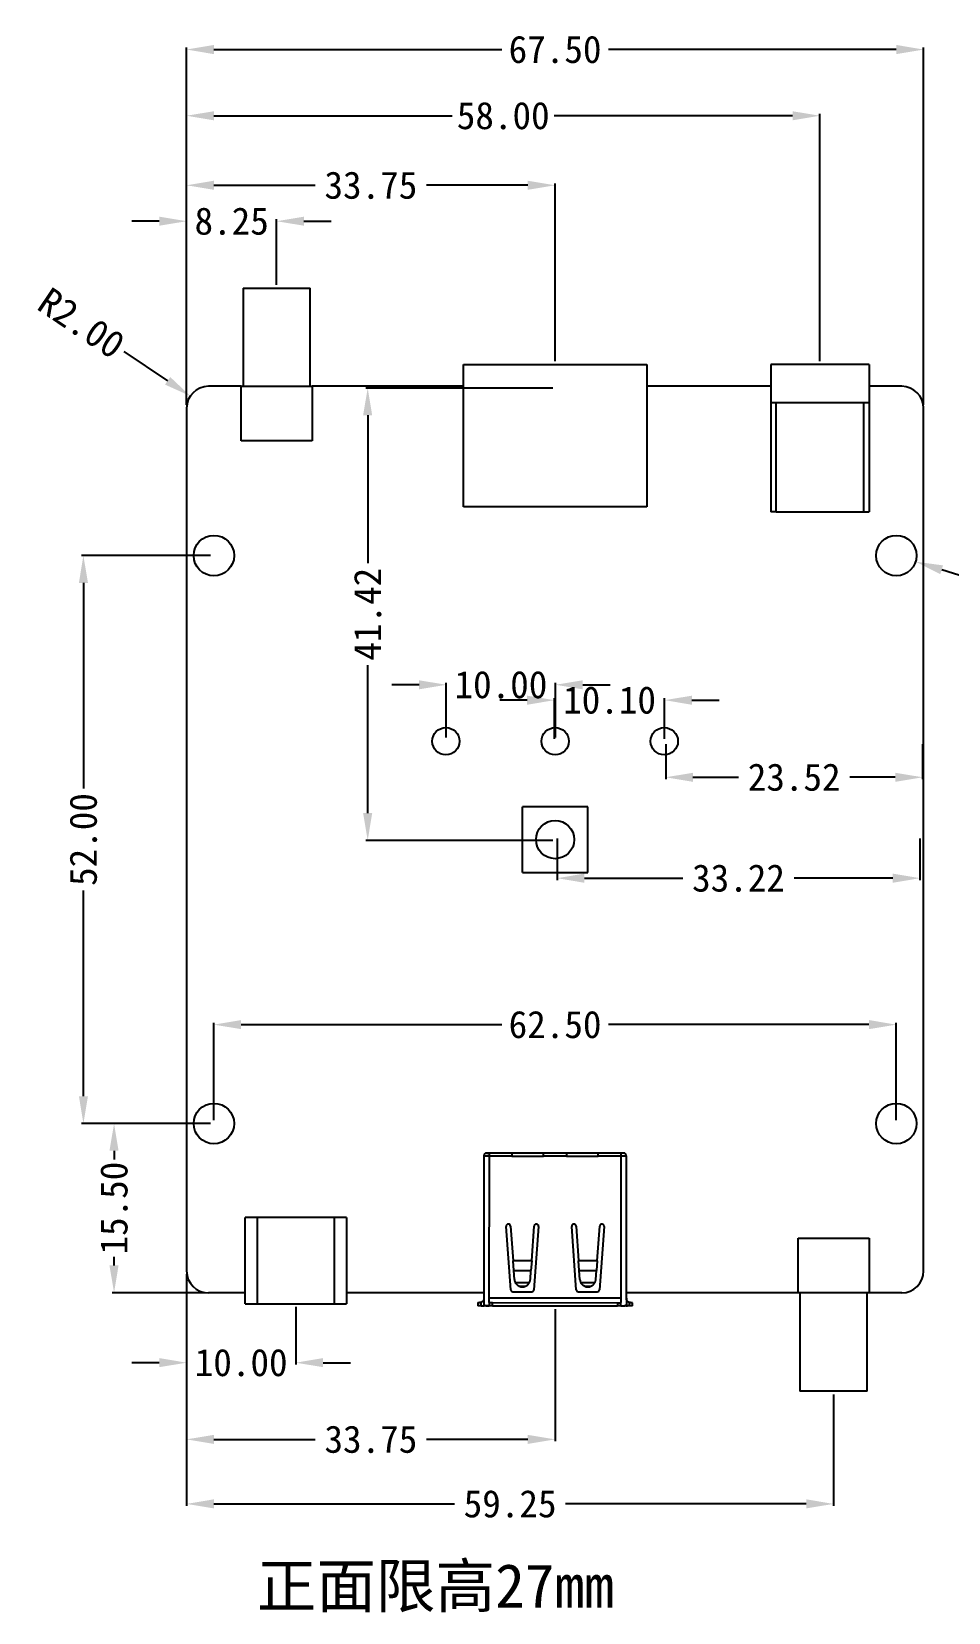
# Model space of a CAD drawing. Header units: millimetres. Extents: x 202 to 451, y 285 to 442.
# Drawn here: x 202.2 to 286.2, y 284.9 to 429.7 of the extents above; entities that cross this region are included whole.
import ezdxf

# ---------------------------------------------------------------- set-up
doc = ezdxf.new("R2010")
doc.units = ezdxf.units.MM
doc.layers.add('1', color=7, linetype='Continuous', true_color=0xffffff)
doc.dimstyles.get("Standard").update_dxf_attribs({"dimtxt": 2.5, "dimasz": 2.5, "dimexe": 0.18, "dimexo": 0.3, "dimgap": 0.09, "dimtad": 0, "dimzin": 0, "dimdsep": 46, "dimtxsty": 'Standard', "dimcen": 0, "dimclrd": 3, "dimclre": 3, "dimclrt": 4, "dimadec": 0, "dimazin": 0, "dimtfac": 1, "dimtofl": 0, "dimtmove": 0, "dimatfit": 3, "dimfxl": 1, "dimtolj": 1, "dimtzin": 0, "dimarcsym": 0})

# ---------------------------------------------------------------- blocks, each defined once
blk = doc.blocks.new('*D1')
at = {"color": 3, "linetype": 'ByBlock', "lineweight": -2}
for p, q in [((216.43, 395.51), (216.43, 428.22)), ((218.93, 428.04), (245.3, 428.04)), ((281.43, 428.04), (255.07, 428.04)), ((283.93, 395.51), (283.93, 428.22))]:
    blk.add_line(p, q, dxfattribs=at)
at = {"color": 3, "linetype": 'ByBlock', "lineweight": -3}
for points in [[(218.93, 428.46), (218.93, 427.62), (216.43, 428.04)], [(281.43, 428.46), (281.43, 427.62), (283.93, 428.04)]]:
    blk.add_solid(points, dxfattribs=at)
at = {"layer": 'Defpoints', "color": 0, "linetype": 'ByBlock', "lineweight": -3}
for p in [(283.93, 428.04), (216.43, 395.21), (283.93, 395.21)]:
    blk.add_point(p, dxfattribs=at)
at = {"color": 4, "linetype": 'ByBlock', "lineweight": -3, "insert": (250.18, 428.04), "char_height": 2.5, "attachment_point": 5}
blk.add_mtext('\\A1;67.50', dxfattribs=at)
blk = doc.blocks.new('*D2')
at = {"color": 3, "linetype": 'ByBlock', "lineweight": -2}
blk.add_line((210.69, 400.39), (214.69, 397.71), dxfattribs=at)
at = {"color": 3, "linetype": 'ByBlock', "lineweight": -3}
blk.add_solid([(214.93, 398.06), (214.46, 397.36), (216.77, 396.32)], dxfattribs=at)
at = {"layer": 'Defpoints', "color": 0, "linetype": 'ByBlock', "lineweight": -3}
for p in [(216.77, 396.32), (218.43, 395.21)]:
    blk.add_point(p, dxfattribs=at)
at = {"color": 4, "linetype": 'ByBlock', "lineweight": -3, "insert": (206.8, 402.99), "char_height": 2.5, "attachment_point": 5, "rotation": 326.1982}
blk.add_mtext('\\A1;R2.00', dxfattribs=at)
blk = doc.blocks.new('*D3')
at = {"color": 3, "linetype": 'ByBlock', "lineweight": -2}
for p, q in [((216.43, 395.51), (216.43, 412.5)), ((224.68, 406.51), (224.68, 412.5)), ((213.93, 412.32), (211.43, 412.32)), ((227.18, 412.32), (229.68, 412.32))]:
    blk.add_line(p, q, dxfattribs=at)
at = {"color": 3, "linetype": 'ByBlock', "lineweight": -3}
for points in [[(213.93, 412.74), (213.93, 411.91), (216.43, 412.32)], [(227.18, 412.74), (227.18, 411.91), (224.68, 412.32)]]:
    blk.add_solid(points, dxfattribs=at)
at = {"layer": 'Defpoints', "color": 0, "linetype": 'ByBlock', "lineweight": -3}
for p in [(224.68, 412.32), (224.68, 406.21), (216.43, 395.21)]:
    blk.add_point(p, dxfattribs=at)
at = {"color": 4, "linetype": 'ByBlock', "lineweight": -3, "insert": (220.56, 412.32), "char_height": 2.5, "attachment_point": 5}
blk.add_mtext('\\A1;8.25', dxfattribs=at)
blk = doc.blocks.new('*D4')
at = {"color": 3, "linetype": 'ByBlock', "lineweight": -2}
for p, q in [((216.43, 395.51), (216.43, 415.79)), ((218.93, 415.61), (228.22, 415.61)), ((247.68, 415.61), (238.4, 415.61)), ((250.18, 399.51), (250.18, 415.79))]:
    blk.add_line(p, q, dxfattribs=at)
at = {"color": 3, "linetype": 'ByBlock', "lineweight": -3}
for points in [[(218.93, 416.03), (218.93, 415.2), (216.43, 415.61)], [(247.68, 416.03), (247.68, 415.2), (250.18, 415.61)]]:
    blk.add_solid(points, dxfattribs=at)
at = {"layer": 'Defpoints', "color": 0, "linetype": 'ByBlock', "lineweight": -3}
for p in [(250.18, 415.61), (250.18, 399.21), (216.43, 395.21)]:
    blk.add_point(p, dxfattribs=at)
at = {"color": 4, "linetype": 'ByBlock', "lineweight": -3, "insert": (233.31, 415.61), "char_height": 2.5, "attachment_point": 5}
blk.add_mtext('\\A1;33.75', dxfattribs=at)
blk = doc.blocks.new('*D5')
at = {"color": 3, "linetype": 'ByBlock', "lineweight": -2}
for p, q in [((216.43, 395.51), (216.43, 422.16)), ((218.93, 421.98), (240.76, 421.98)), ((271.93, 421.98), (250.11, 421.98)), ((274.43, 399.51), (274.43, 422.16))]:
    blk.add_line(p, q, dxfattribs=at)
at = {"color": 3, "linetype": 'ByBlock', "lineweight": -3}
for points in [[(218.93, 422.39), (218.93, 421.56), (216.43, 421.98)], [(271.93, 422.39), (271.93, 421.56), (274.43, 421.98)]]:
    blk.add_solid(points, dxfattribs=at)
at = {"layer": 'Defpoints', "color": 0, "linetype": 'ByBlock', "lineweight": -3}
for p in [(274.43, 421.98), (274.43, 399.21), (216.43, 395.21)]:
    blk.add_point(p, dxfattribs=at)
at = {"color": 4, "linetype": 'ByBlock', "lineweight": -3, "insert": (245.43, 421.98), "char_height": 2.5, "attachment_point": 5}
blk.add_mtext('\\A1;58.00', dxfattribs=at)
blk = doc.blocks.new('*D6')
at = {"color": 3, "linetype": 'ByBlock', "lineweight": -2}
for p, q in [((216.43, 315.91), (216.43, 307.63)), ((226.43, 312.91), (226.43, 307.63)), ((213.93, 307.81), (211.43, 307.81)), ((228.93, 307.81), (231.43, 307.81))]:
    blk.add_line(p, q, dxfattribs=at)
at = {"color": 3, "linetype": 'ByBlock', "lineweight": -3}
for points in [[(213.93, 308.23), (213.93, 307.4), (216.43, 307.81)], [(228.93, 308.23), (228.93, 307.4), (226.43, 307.81)]]:
    blk.add_solid(points, dxfattribs=at)
at = {"layer": 'Defpoints', "color": 0, "linetype": 'ByBlock', "lineweight": -3}
for p in [(216.43, 316.21), (226.43, 313.21), (226.43, 307.81)]:
    blk.add_point(p, dxfattribs=at)
at = {"color": 4, "linetype": 'ByBlock', "lineweight": -3, "insert": (221.43, 307.81), "char_height": 2.5, "attachment_point": 5}
blk.add_mtext('\\A1;10.00', dxfattribs=at)
blk = doc.blocks.new('*D7')
at = {"color": 3, "linetype": 'ByBlock', "lineweight": -2}
for p, q in [((216.43, 315.91), (216.43, 300.61)), ((250.18, 312.71), (250.18, 300.61)), ((218.93, 300.79), (228.22, 300.79)), ((247.68, 300.79), (238.4, 300.79))]:
    blk.add_line(p, q, dxfattribs=at)
at = {"color": 3, "linetype": 'ByBlock', "lineweight": -3}
for points in [[(218.93, 301.2), (218.93, 300.37), (216.43, 300.79)], [(247.68, 301.2), (247.68, 300.37), (250.18, 300.79)]]:
    blk.add_solid(points, dxfattribs=at)
at = {"layer": 'Defpoints', "color": 0, "linetype": 'ByBlock', "lineweight": -3}
for p in [(216.43, 316.21), (250.18, 313.01), (250.18, 300.79)]:
    blk.add_point(p, dxfattribs=at)
at = {"color": 4, "linetype": 'ByBlock', "lineweight": -3, "insert": (233.31, 300.79), "char_height": 2.5, "attachment_point": 5}
blk.add_mtext('\\A1;33.75', dxfattribs=at)
blk = doc.blocks.new('*D8')
at = {"color": 3, "linetype": 'ByBlock', "lineweight": -2}
for p, q in [((216.43, 315.91), (216.43, 294.7)), ((275.68, 304.91), (275.68, 294.7)), ((218.93, 294.88), (240.97, 294.88)), ((273.18, 294.88), (251.15, 294.88))]:
    blk.add_line(p, q, dxfattribs=at)
at = {"color": 3, "linetype": 'ByBlock', "lineweight": -3}
for points in [[(218.93, 295.3), (218.93, 294.47), (216.43, 294.88)], [(273.18, 295.3), (273.18, 294.47), (275.68, 294.88)]]:
    blk.add_solid(points, dxfattribs=at)
at = {"layer": 'Defpoints', "color": 0, "linetype": 'ByBlock', "lineweight": -3}
for p in [(216.43, 316.21), (275.68, 305.21), (275.68, 294.88)]:
    blk.add_point(p, dxfattribs=at)
at = {"color": 4, "linetype": 'ByBlock', "lineweight": -3, "insert": (246.06, 294.88), "char_height": 2.5, "attachment_point": 5}
blk.add_mtext('\\A1;59.25', dxfattribs=at)
blk = doc.blocks.new('*D9')
at = {"color": 3, "linetype": 'ByBlock', "lineweight": -2}
for p, q in [((218.93, 330.01), (218.93, 338.94)), ((221.43, 338.76), (245.3, 338.76)), ((278.93, 338.76), (255.07, 338.76)), ((281.43, 330.01), (281.43, 338.94))]:
    blk.add_line(p, q, dxfattribs=at)
at = {"color": 3, "linetype": 'ByBlock', "lineweight": -3}
for points in [[(221.43, 339.18), (221.43, 338.35), (218.93, 338.76)], [(278.93, 339.18), (278.93, 338.35), (281.43, 338.76)]]:
    blk.add_solid(points, dxfattribs=at)
at = {"layer": 'Defpoints', "color": 0, "linetype": 'ByBlock', "lineweight": -3}
for p in [(281.43, 338.76), (218.93, 329.71), (281.43, 329.71)]:
    blk.add_point(p, dxfattribs=at)
at = {"color": 4, "linetype": 'ByBlock', "lineweight": -3, "insert": (250.18, 338.76), "char_height": 2.5, "attachment_point": 5}
blk.add_mtext('\\A1;62.50', dxfattribs=at)
blk = doc.blocks.new('*D10')
at = {"color": 3, "linetype": 'ByBlock', "lineweight": -2}
for p, q in [((218.63, 381.71), (206.8, 381.71)), ((206.98, 379.21), (206.98, 360.38)), ((206.98, 332.21), (206.98, 351.03)), ((218.63, 329.71), (206.8, 329.71))]:
    blk.add_line(p, q, dxfattribs=at)
at = {"color": 3, "linetype": 'ByBlock', "lineweight": -3}
for points in [[(206.57, 379.21), (207.4, 379.21), (206.98, 381.71)], [(206.57, 332.21), (207.4, 332.21), (206.98, 329.71)]]:
    blk.add_solid(points, dxfattribs=at)
at = {"layer": 'Defpoints', "color": 0, "linetype": 'ByBlock', "lineweight": -3}
for p in [(206.98, 381.71), (218.93, 381.71), (218.93, 329.71)]:
    blk.add_point(p, dxfattribs=at)
at = {"color": 4, "linetype": 'ByBlock', "lineweight": -3, "insert": (206.98, 355.71), "char_height": 2.5, "attachment_point": 5, "rotation": 90}
blk.add_mtext('\\A1;52.00', dxfattribs=at)
blk = doc.blocks.new('*D11')
at = {"color": 3, "linetype": 'ByBlock', "lineweight": -2}
for p, q in [((218.63, 329.71), (209.61, 329.71)), ((209.79, 327.21), (209.79, 326.42)), ((209.79, 316.71), (209.79, 317.49)), ((218.13, 314.21), (209.61, 314.21))]:
    blk.add_line(p, q, dxfattribs=at)
at = {"color": 3, "linetype": 'ByBlock', "lineweight": -3}
for points in [[(209.37, 327.21), (210.2, 327.21), (209.79, 329.71)], [(209.37, 316.71), (210.2, 316.71), (209.79, 314.21)]]:
    blk.add_solid(points, dxfattribs=at)
at = {"layer": 'Defpoints', "color": 0, "linetype": 'ByBlock', "lineweight": -3}
for p in [(209.79, 329.71), (218.93, 329.71), (218.43, 314.21)]:
    blk.add_point(p, dxfattribs=at)
at = {"color": 4, "linetype": 'ByBlock', "lineweight": -3, "insert": (209.79, 321.96), "char_height": 2.5, "attachment_point": 5, "rotation": 90}
blk.add_mtext('\\A1;15.50', dxfattribs=at)
blk = doc.blocks.new('*D14')
at = {"color": 3, "linetype": 'ByBlock', "lineweight": -2}
blk.add_line((288.82, 379.4), (285.59, 380.41), dxfattribs=at)
at = {"color": 3, "linetype": 'ByBlock', "lineweight": -3}
blk.add_solid([(285.71, 380.81), (285.46, 380.01), (283.2, 381.15)], dxfattribs=at)
at = {"layer": 'Defpoints', "color": 0, "linetype": 'ByBlock', "lineweight": -3}
for p in [(279.67, 382.26), (283.2, 381.15)]:
    blk.add_point(p, dxfattribs=at)
at = {"color": 4, "linetype": 'ByBlock', "lineweight": -3, "insert": (293.48, 377.94), "char_height": 2.5, "attachment_point": 5, "rotation": 342.6505}
blk.add_mtext('\\A1;∅3.70', dxfattribs=at)
blk = doc.blocks.new('*D36')
at = {"color": 3, "linetype": 'ByBlock', "lineweight": -2}
for p, q in [((250.37, 355.8), (250.37, 351.99)), ((283.6, 355.8), (283.6, 351.99)), ((252.87, 352.17), (261.89, 352.17)), ((281.1, 352.17), (272.07, 352.17))]:
    blk.add_line(p, q, dxfattribs=at)
at = {"color": 3, "linetype": 'ByBlock', "lineweight": -3}
for points in [[(252.87, 352.59), (252.87, 351.75), (250.37, 352.17)], [(281.1, 352.59), (281.1, 351.75), (283.6, 352.17)]]:
    blk.add_solid(points, dxfattribs=at)
at = {"layer": 'Defpoints', "color": 0, "linetype": 'ByBlock', "lineweight": -3}
for p in [(250.37, 356.1), (283.6, 356.1), (283.6, 352.17)]:
    blk.add_point(p, dxfattribs=at)
at = {"color": 4, "linetype": 'ByBlock', "lineweight": -3, "insert": (266.98, 352.17), "char_height": 2.5, "attachment_point": 5}
blk.add_mtext('\\A1;33.22', dxfattribs=at)
blk = doc.blocks.new('*D37')
at = {"color": 3, "linetype": 'ByBlock', "lineweight": -2}
for p, q in [((249.96, 397.05), (232.84, 397.05)), ((233.02, 394.55), (233.02, 381.01)), ((233.02, 358.13), (233.02, 371.67)), ((249.96, 355.63), (232.84, 355.63))]:
    blk.add_line(p, q, dxfattribs=at)
at = {"color": 3, "linetype": 'ByBlock', "lineweight": -3}
for points in [[(232.6, 394.55), (233.43, 394.55), (233.02, 397.05)], [(232.6, 358.13), (233.43, 358.13), (233.02, 355.63)]]:
    blk.add_solid(points, dxfattribs=at)
at = {"layer": 'Defpoints', "color": 0, "linetype": 'ByBlock', "lineweight": -3}
for p in [(233.02, 397.05), (250.26, 397.05), (250.26, 355.63)]:
    blk.add_point(p, dxfattribs=at)
at = {"color": 4, "linetype": 'ByBlock', "lineweight": -3, "insert": (233.02, 376.34), "char_height": 2.5, "attachment_point": 5, "rotation": 90}
blk.add_mtext('\\A1;41.42', dxfattribs=at)
blk = doc.blocks.new('*D38')
at = {"color": 3, "linetype": 'ByBlock', "lineweight": -2}
for p, q in [((237.72, 369.88), (235.22, 369.88)), ((240.22, 365.04), (240.22, 370.06)), ((250.22, 365.04), (250.22, 370.06)), ((252.72, 369.88), (255.22, 369.88))]:
    blk.add_line(p, q, dxfattribs=at)
at = {"color": 3, "linetype": 'ByBlock', "lineweight": -3}
for points in [[(237.72, 370.29), (237.72, 369.46), (240.22, 369.88)], [(252.72, 370.29), (252.72, 369.46), (250.22, 369.88)]]:
    blk.add_solid(points, dxfattribs=at)
at = {"layer": 'Defpoints', "color": 0, "linetype": 'ByBlock', "lineweight": -3}
for p in [(250.22, 369.88), (240.22, 364.74), (250.22, 364.74)]:
    blk.add_point(p, dxfattribs=at)
at = {"color": 4, "linetype": 'ByBlock', "lineweight": -3, "insert": (245.22, 369.88), "char_height": 2.5, "attachment_point": 5}
blk.add_mtext('\\A1;10.00', dxfattribs=at)
blk = doc.blocks.new('*D39')
at = {"color": 3, "linetype": 'ByBlock', "lineweight": -2}
for p, q in [((247.62, 368.47), (245.12, 368.47)), ((250.12, 364.93), (250.12, 368.65)), ((260.21, 364.93), (260.21, 368.65)), ((262.71, 368.47), (265.21, 368.47))]:
    blk.add_line(p, q, dxfattribs=at)
at = {"color": 3, "linetype": 'ByBlock', "lineweight": -3}
for points in [[(247.62, 368.88), (247.62, 368.05), (250.12, 368.47)], [(262.71, 368.88), (262.71, 368.05), (260.21, 368.47)]]:
    blk.add_solid(points, dxfattribs=at)
at = {"layer": 'Defpoints', "color": 0, "linetype": 'ByBlock', "lineweight": -3}
for p in [(260.21, 368.47), (250.12, 364.63), (260.21, 364.63)]:
    blk.add_point(p, dxfattribs=at)
at = {"color": 4, "linetype": 'ByBlock', "lineweight": -3, "insert": (255.17, 368.47), "char_height": 2.5, "attachment_point": 5}
blk.add_mtext('\\A1;10.10', dxfattribs=at)
blk = doc.blocks.new('*D40')
at = {"color": 3, "linetype": 'ByBlock', "lineweight": -2}
for p, q in [((260.31, 364.44), (260.31, 361.23)), ((283.84, 364.44), (283.84, 361.23)), ((262.81, 361.41), (266.99, 361.41)), ((281.34, 361.41), (277.17, 361.41))]:
    blk.add_line(p, q, dxfattribs=at)
at = {"color": 3, "linetype": 'ByBlock', "lineweight": -3}
for points in [[(262.81, 361.82), (262.81, 360.99), (260.31, 361.41)], [(281.34, 361.82), (281.34, 360.99), (283.84, 361.41)]]:
    blk.add_solid(points, dxfattribs=at)
at = {"layer": 'Defpoints', "color": 0, "linetype": 'ByBlock', "lineweight": -3}
for p in [(260.31, 364.74), (283.84, 364.74), (283.84, 361.41)]:
    blk.add_point(p, dxfattribs=at)
at = {"color": 4, "linetype": 'ByBlock', "lineweight": -3, "insert": (272.08, 361.41), "char_height": 2.5, "attachment_point": 5}
blk.add_mtext('\\A1;23.52', dxfattribs=at)

msp = doc.modelspace()

# ---------------------------------------------------------------- linework, layer by layer
at = {"layer": '1', "color": 0, "linetype": 'ByBlock', "lineweight": -3}
for p, q in [((221.609, 406.206), (221.609, 397.206)), ((221.609, 406.206), (227.759, 406.206)), ((227.759, 397.206), (227.759, 406.206)), ((241.784, 399.206), (258.584, 399.206)), ((241.784, 386.156), (241.784, 399.206)), ((258.584, 399.206), (258.584, 386.156)), ((278.934, 399.206), (269.934, 399.206)), ((269.934, 399.206), (269.934, 395.706)), ((278.934, 399.206), (278.934, 395.706)), ((221.434, 397.206), (218.434, 397.206)), ((221.434, 397.206), (227.934, 397.206)), ((221.434, 392.206), (221.434, 397.206)), ((241.784, 397.206), (227.934, 397.206)), ((227.934, 397.206), (227.934, 392.206)), ((216.434, 395.206), (216.434, 316.206)), ((269.934, 395.706), (269.934, 385.706)), ((278.934, 395.706), (269.934, 395.706)), ((270.434, 385.706), (270.434, 395.706)), ((278.434, 395.706), (278.434, 385.706)), ((278.934, 395.706), (278.934, 385.706)), ((283.934, 316.206), (283.934, 395.206)), ((227.934, 392.206), (221.434, 392.206)), ((258.584, 386.156), (241.784, 386.156)), ((270.434, 385.706), (269.934, 385.706)), ((270.434, 385.706), (278.434, 385.706)), ((278.434, 385.706), (278.934, 385.706)), ((247.184, 352.706), (247.184, 358.706)), ((253.184, 358.706), (247.184, 358.706)), ((253.184, 352.706), (253.184, 358.706)), ((247.184, 352.706), (253.184, 352.706)), ((243.66, 326.756), (243.659, 313.706)), ((243.66, 326.756), (244.16, 326.756)), ((243.91, 327.006), (244.16, 327.006)), ((244.159, 313.706), (244.16, 326.756)), ((246.235, 327.006), (244.16, 327.006)), ((244.16, 327.001), (244.16, 327.006)), ((244.16, 326.756), (246.235, 326.756)), ((249.135, 327.006), (246.235, 327.006)), ((246.235, 327.006), (246.235, 326.756)), ((246.235, 326.756), (246.235, 326.706)), ((246.235, 326.706), (249.135, 326.706)), ((251.235, 327.006), (249.135, 327.006)), ((249.135, 326.756), (249.135, 327.006)), ((249.135, 326.756), (251.235, 326.756)), ((249.135, 326.756), (249.135, 326.706)), ((254.135, 327.005), (251.235, 327.006)), ((251.235, 327.006), (251.235, 326.756)), ((251.235, 326.756), (251.235, 326.706)), ((251.235, 326.706), (254.135, 326.705)), ((254.135, 326.755), (254.135, 327.005)), ((256.21, 327.005), (254.135, 327.005)), ((254.135, 326.755), (254.135, 326.705)), ((254.135, 326.755), (256.21, 326.755)), ((256.21, 326.755), (256.209, 313.705)), ((256.21, 327.005), (256.21, 327)), ((256.21, 326.755), (256.699, 326.755)), ((256.452, 327.005), (256.46, 327.005)), ((256.699, 326.755), (256.71, 326.755)), ((256.709, 313.705), (256.71, 326.755)), ((222.884, 321.106), (221.784, 321.106)), ((221.784, 313.206), (221.784, 321.106)), ((229.984, 321.106), (222.884, 321.106)), ((222.884, 321.106), (222.884, 313.206)), ((231.084, 321.106), (229.984, 321.106)), ((229.984, 313.206), (229.984, 321.106)), ((231.084, 321.106), (231.084, 313.206)), ((246.121, 314.491), (245.7, 320.291)), ((246.099, 320.32), (246.329, 317.151)), ((248.04, 317.151), (248.27, 320.32)), ((248.669, 320.291), (248.248, 314.491)), ((252.121, 314.491), (251.7, 320.291)), ((252.099, 320.32), (252.329, 317.151)), ((254.04, 317.151), (254.27, 320.32)), ((254.669, 320.291), (254.248, 314.491)), ((272.434, 314.206), (272.434, 319.206)), ((272.434, 319.206), (278.934, 319.206)), ((278.934, 319.206), (278.934, 314.206)), ((246.394, 316.257), (246.329, 317.151)), ((248.04, 317.151), (246.329, 317.151)), ((248.04, 317.151), (247.975, 316.257)), ((252.394, 316.256), (252.329, 317.151)), ((254.04, 317.151), (252.329, 317.151)), ((254.04, 317.151), (253.975, 316.256)), ((246.454, 315.43), (246.394, 316.257)), ((246.394, 316.257), (247.975, 316.257)), ((247.915, 315.43), (247.975, 316.257)), ((252.454, 315.43), (252.394, 316.256)), ((252.394, 316.256), (253.975, 316.256)), ((253.915, 315.43), (253.975, 316.256)), ((221.784, 314.206), (218.434, 314.206)), ((243.66, 314.206), (231.085, 314.206)), ((246.32, 314.306), (248.048, 314.306)), ((247.816, 315.112), (246.553, 315.112)), ((246.9, 314.808), (247.469, 314.808)), ((252.32, 314.306), (254.048, 314.305)), ((253.816, 315.112), (252.553, 315.112)), ((252.9, 314.808), (253.469, 314.808)), ((272.434, 314.206), (256.709, 314.206)), ((278.934, 314.206), (272.434, 314.206)), ((272.609, 314.206), (272.609, 305.206)), ((278.759, 305.206), (278.759, 314.206)), ((281.934, 314.206), (278.934, 314.206)), ((221.784, 313.206), (222.884, 313.206)), ((222.884, 313.206), (229.984, 313.206)), ((229.984, 313.206), (231.084, 313.206)), ((243.109, 313.306), (243.245, 313.306)), ((243.109, 313.306), (243.109, 313.006)), ((243.409, 313.006), (243.109, 313.006)), ((243.409, 313.006), (243.409, 313.334)), ((243.409, 313.006), (243.559, 313.006)), ((243.659, 313.661), (243.659, 313.019)), ((256.209, 313.705), (244.159, 313.706)), ((244.159, 313.335), (244.159, 313.706)), ((244.159, 313.335), (244.159, 313.006)), ((244.459, 313.006), (244.159, 313.006)), ((244.199, 313.306), (244.459, 313.306)), ((244.459, 313.306), (255.909, 313.305)), ((244.459, 313.006), (244.459, 313.306)), ((244.459, 313.006), (255.909, 313.005)), ((255.909, 313.305), (256.169, 313.305)), ((255.909, 313.305), (255.909, 313.005)), ((256.209, 313.005), (255.909, 313.005)), ((256.209, 313.705), (256.209, 313.335)), ((256.209, 313.005), (256.209, 313.335)), ((256.209, 313.005), (256.309, 313.005)), ((256.709, 313.661), (256.709, 313.019)), ((256.959, 313.005), (256.809, 313.005)), ((256.959, 313.334), (256.959, 313.005)), ((257.259, 313.005), (256.959, 313.005)), ((257.259, 313.305), (257.121, 313.305)), ((257.259, 313.005), (257.259, 313.305)), ((278.759, 305.206), (272.609, 305.206))]:
    msp.add_line(p, q, dxfattribs=at)
for centre, radius in [((218.934, 381.706), 1.85), ((281.434, 381.706), 1.85), ((240.184, 364.706), 1.25), ((250.184, 364.706), 1.25), ((260.184, 364.706), 1.25), ((250.184, 355.706), 1.75), ((218.934, 329.706), 1.85), ((281.434, 329.706), 1.85)]:
    msp.add_circle(centre, radius, dxfattribs=at)
for centre, radius, start, end in [((218.434, 395.206), 2, 90, 180), ((281.934, 395.206), 2, 0, 90), ((243.91, 326.756, 0), 0.25, 89.99962, 179.99846), ((245.9, 320.306), 0.2, 4.14974, 184.14974), ((248.469, 320.306), 0.2, 355.84717, 175.84717), ((251.9, 320.306), 0.2, 4.14974, 184.14974), ((254.469, 320.305), 0.2, 355.84717, 175.84717), ((218.434, 316.206), 2, 180, 270), ((281.934, 316.206), 2, 270, 0), ((246.32, 314.506), 0.2, 184.14974, 269.99846), ((247.184, 315.483), 0.732, 247.13744, 292.85947), ((248.048, 314.506), 0.2, 269.99846, 355.84717), ((252.32, 314.506), 0.2, 184.14974, 269.99846), ((253.184, 315.483), 0.732, 247.13744, 292.85947), ((254.048, 314.505), 0.2, 269.99846, 355.84717), ((243.259, 313.706), 0.4, 268.161, 291.13188), ((243.559, 313.406), 0.4, 269.99846, 284.66342), ((256.809, 313.405), 0.4, 255.3331, 269.99846), ((257.109, 313.705), 0.4, 179.99846, 199.94441)]:
    msp.add_arc(centre, radius, start, end, dxfattribs=at)
at = {"layer": '1', "color": 0, "linetype": 'ByBlock', "lineweight": -3, "extrusion": (1.28973e-06, 6.46235e-27, 1)}
msp.add_arc((256.46, 326.755, 0), 0.25, 77.87497, 89.99692, dxfattribs=at)
at = {"layer": '1', "color": 0, "linetype": 'ByBlock', "lineweight": -3}
for centre, major_axis, start_param, end_param in [((244.16, 326.756), (0, -0.25), 1.5707958, 2.9399528), ((256.21, 326.755), (0, 0.25), 0.2015573, 1.5707963)]:
    msp.add_ellipse(centre, major_axis=major_axis, ratio=0.0000013, start_param=start_param, end_param=end_param, dxfattribs=at)
for points, degree in [([(269.934, 397.206), (258.584, 397.206)], 1), ([(281.934, 397.206), (278.934, 397.206)], 1), ([(243.859, 327.001), (243.805, 326.988), (243.801, 326.962)], 2), ([(256.569, 326.962), (256.565, 326.988), (256.51, 327)], 2), ([(246.9, 314.808), (246.866, 314.823), (246.803, 314.855), (246.725, 314.91), (246.662, 314.968), (246.613, 315.023), (246.577, 315.073), (246.56, 315.1), (246.553, 315.112)], 3), ([(252.9, 314.808), (252.866, 314.823), (252.803, 314.855), (252.725, 314.91), (252.662, 314.968), (252.613, 315.023), (252.577, 315.073), (252.56, 315.1), (252.553, 315.112)], 3), ([(243.659, 313.706), (243.659, 313.701), (243.659, 313.691), (243.659, 313.676), (243.659, 313.666), (243.659, 313.661)], 3), ([(243.659, 313.018), (243.659, 313.019), (243.66, 313.019), (243.662, 313.019)], 3), ([(243.776, 313.03), (243.767, 313.034), (243.751, 313.039), (243.729, 313.04), (243.716, 313.038), (243.71, 313.035)], 3), ([(256.659, 313.035), (256.653, 313.037), (256.64, 313.04), (256.618, 313.038), (256.601, 313.033), (256.593, 313.03)], 3), ([(256.707, 313.019), (256.708, 313.018), (256.709, 313.018), (256.709, 313.018)], 3), ([(256.709, 313.661), (256.709, 313.666), (256.709, 313.676), (256.709, 313.69), (256.709, 313.7), (256.709, 313.705)], 3)]:
    msp.add_open_spline(points, degree=degree, dxfattribs=at)
for points, knots in [([(243.819, 326.986), (243.796, 326.976), (243.757, 326.951), (243.709, 326.897), (243.677, 326.83), (243.67, 326.78), (243.67, 326.753)], [0, 0, 0, 0, 0.246798, 0.48126, 0.7344368, 1, 1, 1, 1]), ([(244.163, 327.001), (244.13, 327.001), (244.07, 327.001), (243.989, 327.001), (243.924, 327), (243.895, 327), (243.883, 327)], [0, 0, 0, 0, 0.2653238, 0.5184282, 0.7529677, 1, 1, 1, 1]), ([(256.487, 327), (256.475, 327), (256.445, 327), (256.38, 327), (256.299, 327), (256.239, 327), (256.207, 327)], [0, 0, 0, 0, 0.2470315, 0.4815712, 0.734676, 1, 1, 1, 1]), ([(256.699, 326.753), (256.699, 326.78), (256.692, 326.83), (256.66, 326.897), (256.612, 326.951), (256.573, 326.975), (256.551, 326.985)], [0, 0, 0, 0, 0.2655632, 0.5187401, 0.7532023, 1, 1, 1, 1]), ([(246.454, 315.43), (246.456, 315.398), (246.46, 315.368), (246.472, 315.31), (246.48, 315.282), (246.497, 315.229), (246.507, 315.203), (246.529, 315.155), (246.54, 315.133), (246.553, 315.112)], [0, 0, 0, 0, 0.25, 0.25, 0.5, 0.5, 0.75, 0.75, 1, 1, 1, 1]), ([(247.469, 314.808), (247.506, 314.824), (247.542, 314.843), (247.585, 314.87), (247.594, 314.876), (247.61, 314.887), (247.619, 314.894), (247.643, 314.912), (247.659, 314.925), (247.69, 314.953), (247.704, 314.967), (247.725, 314.989), (247.732, 314.997), (247.745, 315.012), (247.758, 315.027), (247.769, 315.042), (247.78, 315.057), (247.785, 315.065), (247.8, 315.086), (247.809, 315.1), (247.816, 315.112)], [0, 0, 0, 0, 0.25, 0.25, 0.3125, 0.3125, 0.375, 0.375, 0.5, 0.5, 0.625, 0.625, 0.6875, 0.6875, 0.75, 0.8125, 0.8125, 0.875, 0.875, 1, 1, 1, 1]), ([(247.816, 315.112), (247.828, 315.133), (247.84, 315.155), (247.861, 315.202), (247.871, 315.227), (247.889, 315.281), (247.896, 315.309), (247.908, 315.368), (247.913, 315.398), (247.915, 315.43)], [0, 0, 0, 0, 0.25, 0.25, 0.5, 0.5, 0.75, 0.75, 1, 1, 1, 1]), ([(252.454, 315.43), (252.456, 315.398), (252.46, 315.368), (252.472, 315.31), (252.48, 315.282), (252.497, 315.228), (252.507, 315.203), (252.529, 315.155), (252.54, 315.133), (252.553, 315.112)], [0, 0, 0, 0, 0.25, 0.25, 0.5, 0.5, 0.75, 0.75, 1, 1, 1, 1]), ([(253.469, 314.808), (253.506, 314.824), (253.542, 314.843), (253.585, 314.87), (253.594, 314.876), (253.61, 314.887), (253.619, 314.893), (253.643, 314.912), (253.659, 314.925), (253.69, 314.952), (253.704, 314.967), (253.725, 314.989), (253.732, 314.997), (253.745, 315.012), (253.758, 315.027), (253.769, 315.042), (253.78, 315.057), (253.785, 315.064), (253.8, 315.086), (253.809, 315.1), (253.816, 315.112)], [0, 0, 0, 0, 0.25, 0.25, 0.3125, 0.3125, 0.375, 0.375, 0.5, 0.5, 0.625, 0.625, 0.6875, 0.6875, 0.75, 0.8125, 0.8125, 0.875, 0.875, 1, 1, 1, 1]), ([(253.816, 315.112), (253.828, 315.133), (253.84, 315.155), (253.861, 315.202), (253.871, 315.227), (253.889, 315.281), (253.896, 315.309), (253.908, 315.368), (253.913, 315.398), (253.915, 315.43)], [0, 0, 0, 0, 0.25, 0.25, 0.5, 0.5, 0.75, 0.75, 1, 1, 1, 1]), ([(243.409, 313.334), (243.395, 313.329), (243.381, 313.324), (243.353, 313.316), (243.339, 313.313), (243.297, 313.306), (243.27, 313.305), (243.245, 313.306)], [0, 0, 0, 0, 0.25, 0.25, 0.5, 0.5, 1, 1, 1, 1]), ([(243.659, 313.661), (243.655, 313.625), (243.646, 313.59), (243.626, 313.54), (243.618, 313.524), (243.6, 313.492), (243.59, 313.478), (243.569, 313.449), (243.557, 313.436), (243.531, 313.41), (243.504, 313.386), (243.474, 313.367), (243.443, 313.349), (243.426, 313.341), (243.409, 313.334)], [0, 0, 0, 0, 0.25, 0.25, 0.375, 0.375, 0.5, 0.5, 0.625, 0.625, 0.75, 0.875, 0.875, 1, 1, 1, 1]), ([(243.662, 313.019), (243.666, 313.02), (243.674, 313.022), (243.689, 313.027), (243.692, 313.028), (243.699, 313.031), (243.703, 313.032), (243.715, 313.037), (243.724, 313.041), (243.734, 313.046)], [0, 0, 0, 0, 0.5, 0.5, 0.625, 0.625, 0.75, 0.75, 1, 1, 1, 1]), ([(243.734, 313.046), (243.745, 313.051), (243.757, 313.053), (243.778, 313.052), (243.785, 313.05), (243.799, 313.046), (243.806, 313.043), (243.814, 313.04)], [0, 0, 0, 0, 0.5, 0.5, 0.75, 0.75, 1, 1, 1, 1]), ([(244.059, 313.006), (244.033, 313.006), (244.006, 313.006), (243.968, 313.006), (243.955, 313.006), (243.93, 313.006), (243.917, 313.007), (243.88, 313.008), (243.857, 313.01), (243.825, 313.015), (243.814, 313.017), (243.794, 313.023), (243.785, 313.026), (243.776, 313.03)], [0, 0, 0, 0, 0.25, 0.25, 0.375, 0.375, 0.5, 0.5, 0.75, 0.75, 0.875, 0.875, 1, 1, 1, 1]), ([(243.814, 313.04), (243.836, 313.029), (243.86, 313.022), (243.9, 313.014), (243.913, 313.013), (243.935, 313.01), (243.942, 313.01), (243.957, 313.009), (243.964, 313.008), (244.001, 313.007), (244.032, 313.006), (244.079, 313.006), (244.095, 313.006), (244.127, 313.006), (244.143, 313.006), (244.159, 313.006)], [0, 0, 0, 0, 0.25, 0.25, 0.375, 0.375, 0.4375, 0.4375, 0.5, 0.5, 0.75, 0.75, 0.875, 0.875, 1, 1, 1, 1]), ([(244.159, 313.335), (244.159, 313.325), (244.162, 313.317), (244.171, 313.311), (244.173, 313.31), (244.177, 313.309), (244.184, 313.307), (244.193, 313.306), (244.199, 313.306)], [0, 0, 0, 0, 0.5, 0.5, 0.625, 0.625, 0.75, 1, 1, 1, 1]), ([(256.169, 313.305), (256.183, 313.305), (256.193, 313.307), (256.201, 313.313), (256.203, 313.315), (256.205, 313.318), (256.208, 313.323), (256.209, 313.33), (256.209, 313.335)], [0, 0, 0, 0, 0.5, 0.5, 0.625, 0.625, 0.75, 1, 1, 1, 1]), ([(256.209, 313.005), (256.242, 313.005), (256.273, 313.005), (256.321, 313.006), (256.336, 313.006), (256.367, 313.006), (256.382, 313.007), (256.427, 313.009), (256.455, 313.012), (256.488, 313.018), (256.494, 313.019), (256.507, 313.022), (256.514, 313.024), (256.532, 313.029), (256.544, 313.034), (256.555, 313.039)], [0, 0, 0, 0, 0.25, 0.25, 0.375, 0.375, 0.5, 0.5, 0.75, 0.75, 0.8125, 0.8125, 0.875, 0.875, 1, 1, 1, 1]), ([(256.309, 313.005), (256.336, 313.005), (256.362, 313.005), (256.401, 313.006), (256.414, 313.006), (256.439, 313.006), (256.451, 313.006), (256.488, 313.008), (256.511, 313.01), (256.544, 313.015), (256.554, 313.017), (256.574, 313.022), (256.584, 313.026), (256.593, 313.03)], [0, 0, 0, 0, 0.25, 0.25, 0.375, 0.375, 0.5, 0.5, 0.75, 0.75, 0.875, 0.875, 1, 1, 1, 1]), ([(256.555, 313.039), (256.57, 313.047), (256.584, 313.051), (256.605, 313.052), (256.611, 313.052), (256.623, 313.05), (256.629, 313.048), (256.635, 313.045)], [0, 0, 0, 0, 0.5, 0.5, 0.75, 0.75, 1, 1, 1, 1]), ([(256.635, 313.045), (256.654, 313.036), (256.67, 313.03), (256.686, 313.025), (256.688, 313.024), (256.693, 313.023), (256.696, 313.022), (256.702, 313.02), (256.705, 313.019), (256.707, 313.019)], [0, 0, 0, 0, 0.5, 0.5, 0.625, 0.625, 0.75, 0.75, 1, 1, 1, 1]), ([(256.959, 313.334), (256.926, 313.347), (256.894, 313.365), (256.851, 313.398), (256.837, 313.41), (256.812, 313.435), (256.788, 313.462), (256.768, 313.492), (256.75, 313.523), (256.742, 313.54), (256.729, 313.573), (256.723, 313.59), (256.715, 313.625), (256.711, 313.643), (256.709, 313.661)], [0, 0, 0, 0, 0.25, 0.25, 0.375, 0.375, 0.5, 0.625, 0.625, 0.75, 0.75, 0.875, 0.875, 1, 1, 1, 1]), ([(257.121, 313.306), (257.109, 313.305), (257.096, 313.305), (257.07, 313.307), (257.056, 313.309), (257.014, 313.316), (256.987, 313.323), (256.959, 313.334)], [0, 0, 0, 0, 0.25, 0.25, 0.5, 0.5, 1, 1, 1, 1])]:
    msp.add_open_spline(points, degree=3, knots=knots, dxfattribs=at)

# ---------------------------------------------------------------- texts
at = {"color": 0, "linetype": 'ByBlock', "lineweight": -3, "insert": (222.863, 289.385), "char_height": 4, "width": 48.94409, "attachment_point": 1}
msp.add_mtext('{\\fSimHei|b0|i0|c134|p49;正面限高27mm}', dxfattribs=at)

# ---------------------------------------------------------------- dimensions: what is measured, and where the dimension line sits
at = {"color": 0, "linetype": 'ByBlock', "lineweight": -3}
dim = msp.add_linear_dim(base=(283.934, 428.041), p1=(216.434, 395.206), p2=(283.934, 395.206), dimstyle='Standard', dxfattribs=at)
dim.commit()
dim.dimension.update_dxf_attribs({"geometry": '*D1', "text_midpoint": (250.184, 428.041), "dimtype": 160})
for base, p1, p2, picture, middle in [((274.434, 421.978), (216.434, 395.206), (274.434, 399.206), '*D5', (245.434, 421.978)), ((250.184, 415.613), (216.434, 395.206), (250.184, 399.206), '*D4', (233.309, 415.613)), ((224.684, 412.324), (216.434, 395.206), (224.684, 406.206), '*D3', (220.559, 412.324)), ((250.2184, 369.8781), (240.2232, 364.7353), (250.2184, 364.7353), '*D38', (245.2208, 369.8781)), ((260.214, 368.466), (250.117, 364.634), (260.214, 364.634), '*D39', (255.166, 368.466)), ((283.839, 361.408), (260.315, 364.735), (283.839, 364.735), '*D40', (272.077, 361.408)), ((283.596, 352.169), (250.374, 356.098), (283.596, 356.098), '*D36', (266.985, 352.169)), ((281.434, 338.763), (218.934, 329.706), (281.434, 329.706), '*D9', (250.184, 338.763)), ((226.434, 307.813), (216.434, 316.206), (226.434, 313.206), '*D6', (221.434, 307.813)), ((250.184, 300.788), (216.434, 316.206), (250.184, 313.006), '*D7', (233.309, 300.788)), ((275.684, 294.884), (216.434, 316.206), (275.684, 305.206), '*D8', (246.059, 294.884))]:
    dim = msp.add_linear_dim(base=base, p1=p1, p2=p2, dimstyle='Standard', dxfattribs=at)
    dim.commit()
    dim.dimension.update_dxf_attribs({"geometry": picture, "text_midpoint": middle})
dim = msp.add_radius_dim(center=(218.434, 395.206), mpoint=(216.772, 396.318), dimstyle='Standard', dxfattribs=at)
dim.commit()
dim.dimension.update_dxf_attribs({"geometry": '*D2', "text_midpoint": (206.803, 402.992), "dimtype": 164})
for base, p1, p2, picture, middle in [((233.017, 397.05), (250.257, 355.63), (250.257, 397.05), '*D37', (233.017, 376.34)), ((206.983, 381.706), (218.934, 329.706), (218.934, 381.706), '*D10', (206.983, 355.706)), ((209.788, 329.706), (218.434, 314.206), (218.934, 329.706), '*D11', (209.788, 321.956))]:
    dim = msp.add_linear_dim(base=base, p1=p1, p2=p2, angle=90, dimstyle='Standard', dxfattribs=at)
    dim.commit()
    dim.dimension.update_dxf_attribs({"geometry": picture, "text_midpoint": middle})
dim = msp.add_diameter_dim_2p(p1=(279.668, 382.257), p2=(283.2, 381.154), dimstyle='Standard', dxfattribs=at)
dim.commit()
dim.dimension.update_dxf_attribs({"geometry": '*D14', "text_midpoint": (293.483, 377.941), "dimtype": 163})

doc.saveas('drawing.dxf')
